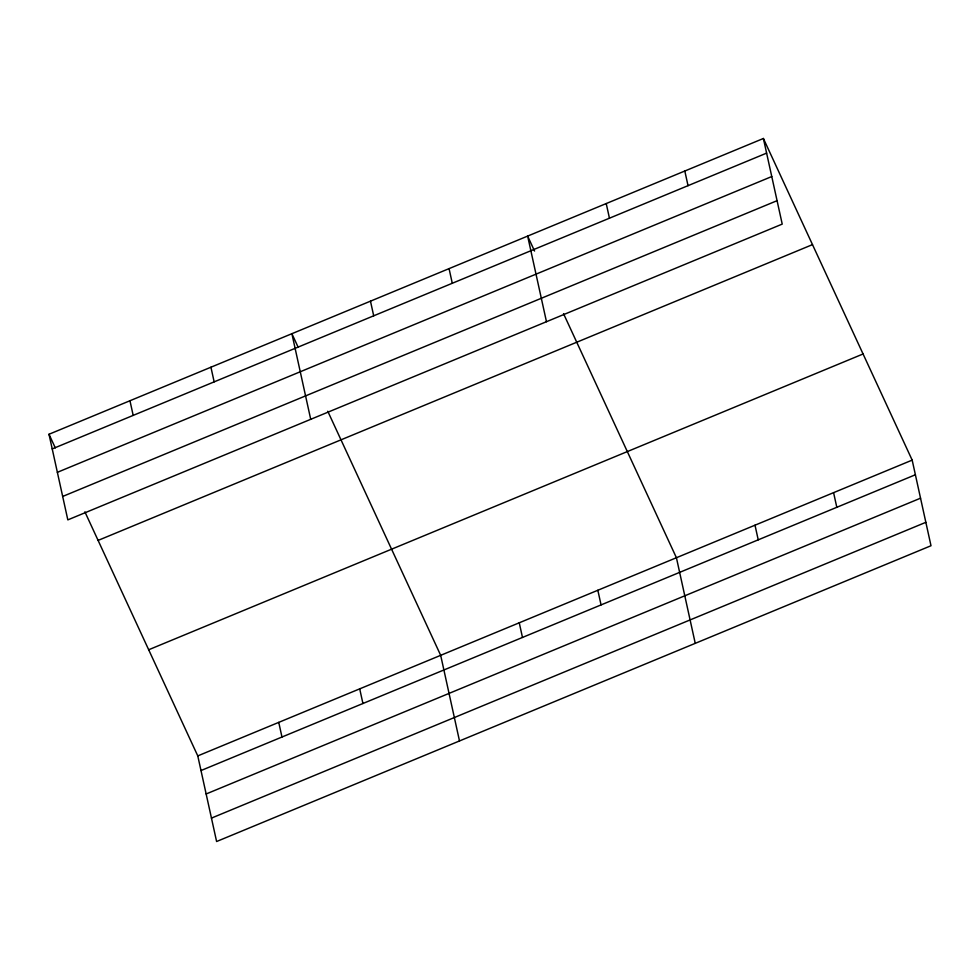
<?xml version="1.0" encoding="UTF-8"?>
<svg xmlns="http://www.w3.org/2000/svg" width="980" height="980" viewBox="0 0 980 980"><rect width="100%" height="100%" fill="white"/><g stroke="black" fill="none" stroke-linecap="round" stroke-linejoin="round"><path stroke-width="1.47" d="M763.395 138.486L782.224 224.102L67.828 519.878L49 434.263L763.395 138.486L912.172 460.122L931 545.738L216.605 841.514L197.776 755.899L84.88 511.83M52.222 448.913L766.617 153.125M57.367 472.323L771.762 176.547M62.671 496.456L777.067 200.68M98.098 540.409L812.494 244.62M148.678 649.764L863.074 353.976M197.776 755.899L912.172 460.122M200.998 770.55L915.394 474.761M206.155 793.971L920.551 498.183M211.46 818.104L925.855 522.316M534.566 251.064L527.644 236.094L546.473 321.71M563.524 313.649L676.42 557.73L695.249 643.346M298.19 347.3L291.893 333.702L310.721 419.318M327.773 411.257L440.682 655.338L459.498 740.954M49 434.263L55.297 447.872M833.588 492.658L836.81 507.297M684.812 171.022L688.034 185.661M755.004 525.194L758.226 539.833M606.228 203.558L609.45 218.197M597.837 590.266L601.059 604.905M449.06 268.63L452.282 283.269M519.253 622.802L522.475 637.441M370.477 301.166L373.699 315.805M359.709 688.854L362.931 703.505M210.933 367.218L214.155 381.869M278.749 722.383L281.971 737.021M129.96 400.747L133.182 415.385"/></g></svg>
